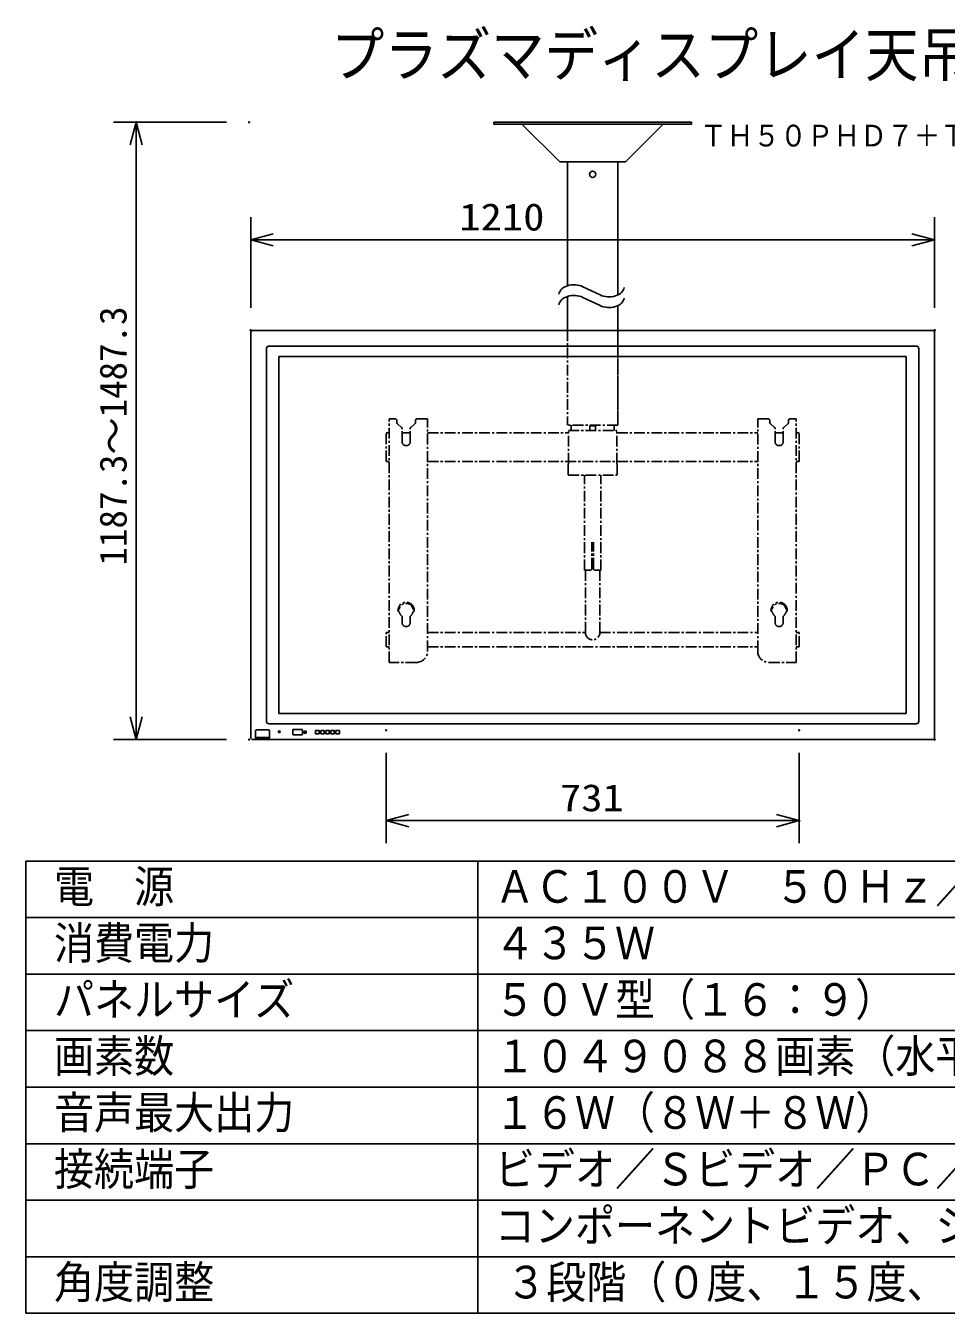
# Model space of a CAD drawing. Units: millimetres, scale not verified. Extents: x -62 to 63, y -57 to 57.
# Drawn here: x -62.5 to 18.9, y -56.5 to 57.4 of the extents above; entities that cross this region are included whole.
import ezdxf
from ezdxf.enums import TextEntityAlignment as Align

# ---------------------------------------------------------------- set-up
doc = ezdxf.new("R2010")
doc.units = ezdxf.units.MM
doc.header["$LTSCALE"] = 0.190332
doc.header["$PDMODE"] = 32
doc.header["$PDSIZE"] = 0.0952
doc.linetypes.add('CHAIN1', pattern=[8, 5, -1, 1, -1])
for name, color, linetype in [('0-0_MOJI1', 2, 'Continuous'), ('0-1_TOUROKU', 1, 'Continuous'), ('0-2_GAIKEI', 1, 'Continuous'), ('0-3_WAKU', 3, 'Continuous'), ('0-4_SUNPO', 3, 'Continuous'), ('0-5_DEFPOINTS', 7, 'Continuous')]:
    doc.layers.add(name, color=color, linetype=linetype)
doc.styles.add('ＭＳ ゴシック', font='')
doc.styles.get('ＭＳ ゴシック').set_extended_font_data('MS Gothic')

# ---------------------------------------------------------------- blocks, each defined once
blk = doc.blocks.new('_OPEN30')
at = {"layer": '0-4_SUNPO', "color": 7}
blk.add_line((0, 0), (-1, 0), dxfattribs=at)
blk.add_lwpolyline([(-1, 0.26795), (0, 0), (-1, -0.26795)], dxfattribs=at)

msp = doc.modelspace()

# ---------------------------------------------------------------- linework, layer by layer
at = {"layer": '0-2_GAIKEI', "color": 7}
for p, q in [((-3.5907, 48.8479), (-21.0907, 48.8479)), ((-21.0907, 48.8479), (-21.0907, 48.6879)), ((-21.0907, 48.6879), (-3.5907, 48.6879)), ((-18.5907, 48.6879), (-15.2507, 45.3479)), ((-9.4307, 45.3479), (-6.0907, 48.6879)), ((-3.5907, 48.8479), (-3.5907, 48.6879)), ((-15.2507, 45.3479), (-9.4307, 45.3479)), ((-14.5682, 45.3479), (-14.5682, 34.3845)), ((-10.1132, 45.3479), (-10.1132, 33.567)), ((-10.1132, 45.3242), (-10.1132, 33.567)), ((-10.1132, 45.3242), (-10.1132, 33.567)), ((-14.5682, 33.4412), (-14.5682, 30.444)), ((-10.1132, 32.6237), (-10.1132, 31.444)), ((-10.1132, 32.6237), (-10.1132, 30.444)), ((-42.5907, -5.556), (-42.5907, 30.244)), ((-42.3907, 30.444), (17.7093, 30.444)), ((17.9093, -5.556), (17.9093, 30.244)), ((-42.3907, -5.756), (17.7093, -5.756))]:
    msp.add_line(p, q, dxfattribs=at)
at = {"layer": '0-2_GAIKEI'}
for p, q in [((-11.6751, 33.57), (-13.2074, 34.302)), ((-11.6751, 32.6267), (-13.2074, 33.3587)), ((-41.2012, -4.1165), (-41.2012, 28.8044)), ((16.2698, 29.0544), (-40.9512, 29.0544)), ((16.5198, -4.1165), (16.5198, 28.8044)), ((-40.0907, -3.456), (-40.0907, 28.144)), ((15.4093, 28.144), (-40.0907, 28.144)), ((15.4093, -3.456), (15.4093, 28.144)), ((16.2698, -4.3665), (-40.9512, -4.3665)), ((15.4093, -3.456), (-40.0907, -3.456)), ((-42.1522, -5.6748), (-42.1522, -4.986)), ((-42.1522, -5.5747), (-40.9292, -5.5747)), ((-42.0722, -4.906), (-41.0092, -4.906)), ((-38.8632, -5.3035), (-38.8632, -4.8785)), ((-38.0432, -4.8535), (-38.8382, -4.8535)), ((-38.0432, -5.3285), (-38.8382, -5.3285)), ((-38.0182, -5.3035), (-38.0182, -4.8785)), ((-37.8493, -5.175), (-37.8493, -5.007)), ((-37.8493, -5.007), (-37.6813, -5.007)), ((-37.6813, -5.175), (-37.8493, -5.175)), ((-37.6813, -5.007), (-37.6813, -5.175)), ((-36.398, -5.241), (-36.398, -4.941)), ((-36.398, -4.941), (-36.098, -4.941)), ((-36.098, -5.241), (-36.398, -5.241)), ((-36.098, -4.941), (-36.098, -5.241)), ((-35.0463, -5.241), (-35.0463, -4.941)), ((-35.0463, -4.941), (-34.7463, -4.941)), ((-34.7463, -5.241), (-35.0463, -5.241)), ((-34.7463, -4.941), (-34.7463, -5.241))]:
    msp.add_line(p, q, dxfattribs=at)
at = {"layer": '0-2_GAIKEI', "linetype": 'CHAIN1'}
for p, q in [((-14.5682, 30.444), (-14.5682, 22.0512)), ((-10.1132, 30.444), (-10.1132, 22.0512)), ((-10.1132, 29.444), (-10.1132, 22.0512)), ((-30.3407, 1.069), (-30.3407, 22.619)), ((-29.8157, 22.619), (-30.3407, 22.619)), ((-29.6657, 22.2887), (-29.6657, 22.469)), ((-29.2441, 21.8639), (-29.6124, 22.174)), ((-29.1907, 20.569), (-29.1907, 21.7492)), ((-28.4907, 20.569), (-28.4907, 21.7492)), ((-28.0691, 22.174), (-28.4374, 21.8639)), ((-28.0157, 22.2887), (-28.0157, 22.469)), ((-26.9407, 22.619), (-27.8657, 22.619)), ((-26.9407, 2.069), (-26.9407, 22.619)), ((-10.1132, 22.0512), (-14.5682, 22.0512)), ((-14.2482, 21.594), (-14.2482, 22.0512)), ((-12.5907, 21.594), (-12.5907, 21.994)), ((-12.5907, 21.994), (-12.0907, 21.994)), ((-12.0907, 21.594), (-12.0907, 21.994)), ((-10.4332, 21.594), (-10.4332, 22.0512)), ((2.2593, 2.069), (2.2593, 22.619)), ((2.2593, 22.619), (3.1843, 22.619)), ((3.3343, 22.2887), (3.3343, 22.469)), ((3.3877, 22.174), (3.7559, 21.8639)), ((3.8093, 20.569), (3.8093, 21.7492)), ((4.5093, 20.569), (4.5093, 21.7492)), ((4.5627, 21.8639), (4.9309, 22.174)), ((4.9843, 22.2887), (4.9843, 22.469)), ((5.1343, 22.619), (5.6593, 22.619)), ((5.6593, 1.069), (5.6593, 22.619)), ((-30.6157, 21.389), (-30.3407, 21.389)), ((-30.6157, 18.849), (-30.6157, 21.389)), ((-29.1907, 21.389), (-28.4907, 21.389)), ((-26.9407, 21.389), (-14.4907, 21.389)), ((-14.4907, 21.594), (-10.1907, 21.594)), ((-14.4907, 18.644), (-14.4907, 21.594)), ((-10.1907, 18.644), (-10.1907, 21.594)), ((-10.1907, 21.389), (2.2593, 21.389)), ((3.8093, 21.389), (4.5093, 21.389)), ((5.9343, 21.389), (5.6593, 21.389)), ((5.9343, 18.849), (5.9343, 21.389)), ((-28.8157, 20.244), (-28.8657, 20.244)), ((4.1343, 20.244), (4.1843, 20.244)), ((-30.6157, 18.849), (-30.3407, 18.849)), ((-26.9407, 18.849), (2.2593, 18.849)), ((-14.5157, 18.619), (-14.4907, 18.644)), ((-14.5157, 17.669), (-14.5157, 18.619)), ((-10.1907, 18.644), (-10.1657, 18.619)), ((-10.1657, 17.669), (-10.1657, 18.619)), ((5.9343, 18.849), (5.6593, 18.849)), ((-14.5157, 17.669), (-14.4907, 17.644)), ((-14.4907, 17.644), (-10.1907, 17.644)), ((-13.0557, 9.219), (-13.0557, 17.644)), ((-11.6257, 9.219), (-11.6257, 17.644)), ((-10.1907, 17.644), (-10.1657, 17.669)), ((-12.4157, 9.369), (-12.4157, 11.719)), ((-12.2657, 9.369), (-12.2657, 11.719)), ((-13.0557, 9.219), (-12.5657, 9.219)), ((-12.9757, 3.704), (-12.9757, 9.219)), ((-12.1157, 9.219), (-11.6257, 9.219)), ((-11.7057, 3.704), (-11.7057, 9.219)), ((-29.4577, 5.7686), (-29.5565, 5.7846)), ((-28.2237, 5.7686), (-28.125, 5.7846)), ((3.5423, 5.7686), (3.4436, 5.7846)), ((4.7763, 5.7686), (4.875, 5.7846)), ((-29.1907, 4.569), (-29.1907, 5.1511)), ((-28.4907, 4.569), (-28.4907, 5.1511)), ((3.8093, 4.569), (3.8093, 5.1511)), ((4.5093, 4.569), (4.5093, 5.1511)), ((-30.6157, 3.704), (-30.3407, 3.704)), ((-30.6157, 2.434), (-30.6157, 3.704)), ((-28.8157, 4.244), (-28.8657, 4.244)), ((-26.9407, 3.704), (-12.9757, 3.704)), ((-11.7057, 3.704), (2.2593, 3.704)), ((4.1343, 4.244), (4.1843, 4.244)), ((5.9343, 3.704), (5.6593, 3.704)), ((5.9343, 2.434), (5.9343, 3.704)), ((-30.6157, 2.434), (-30.3407, 2.434)), ((-26.9407, 2.434), (2.2593, 2.434)), ((5.9343, 2.434), (5.6593, 2.434)), ((-27.9407, 1.069), (-30.3407, 1.069)), ((3.2593, 1.069), (5.6593, 1.069))]:
    msp.add_line(p, q, dxfattribs=at)
at = {"layer": '0-2_GAIKEI'}
msp.add_lwpolyline([(-42.1522, -5.6748), (-40.9292, -5.6748), (-40.9292, -4.986)], dxfattribs=at)
for points in [[(-36.8485, -4.941), (-36.5485, -4.941), (-36.5485, -5.241), (-36.8485, -5.241)], [(-35.9474, -4.941), (-35.6474, -4.941), (-35.6474, -5.241), (-35.9474, -5.241)], [(-35.4969, -4.941), (-35.1969, -4.941), (-35.1969, -5.241), (-35.4969, -5.241)]]:
    msp.add_lwpolyline(points, close=True, dxfattribs=at)
for centre, radius in [((-12.3407, 44.2492), 0.275), ((-40.0657, -5.066), 0.075)]:
    msp.add_circle(centre, radius, dxfattribs=at)
at = {"layer": '0-2_GAIKEI', "color": 7}
for centre, start, end in [((-42.3907, 30.244), 90, 180), ((17.7093, 30.244), 0, 90), ((-42.3907, -5.556), 180, 270), ((17.7093, -5.556), 270, 0)]:
    msp.add_arc(centre, 0.2, start, end, dxfattribs=at)
at = {"layer": '0-2_GAIKEI'}
for centre, radius, start, end in [((-40.9512, 28.8044), 0.25, 90, 180), ((16.2698, 28.8044), 0.25, 0, 90), ((-40.9512, -4.1165), 0.25, 180, 270), ((16.2698, -4.1165), 0.25, 270, 0), ((-42.0722, -4.986), 0.08, 90, 180), ((-41.0092, -4.986), 0.08, 0, 90), ((-38.8382, -4.8785), 0.025, 90, 180), ((-38.8382, -5.3035), 0.025, 180, 270), ((-38.0432, -4.8785), 0.025, 0, 90), ((-38.0432, -5.3035), 0.025, 270, 0)]:
    msp.add_arc(centre, radius, start, end, dxfattribs=at)
at = {"layer": '0-2_GAIKEI', "linetype": 'CHAIN1'}
for centre, radius, start, end in [((-29.8157, 22.469), 0.15, 0, 90), ((-29.5157, 22.2887), 0.15, 180, 229.89909), ((-29.3407, 21.7492), 0.15, 0, 49.89909), ((-28.3407, 21.7492), 0.15, 130.10091, 180), ((-28.1657, 22.2887), 0.15, 310.10091, 0), ((-27.8657, 22.469), 0.15, 90, 180), ((3.1843, 22.469), 0.15, 0, 90), ((3.4843, 22.2887), 0.15, 180, 229.89909), ((3.6593, 21.7492), 0.15, 0, 49.89909), ((4.6593, 21.7492), 0.15, 130.10091, 180), ((4.8343, 22.2887), 0.15, 310.10091, 0), ((5.1343, 22.469), 0.15, 90, 180), ((-28.8657, 20.569), 0.325, 180, 270), ((-28.8157, 20.569), 0.325, 270, 0), ((4.1343, 20.569), 0.325, 180, 270), ((4.1843, 20.569), 0.325, 270, 0), ((-12.5657, 9.369), 0.15, 270, 0), ((-12.1157, 9.369), 0.15, 180, 270), ((-29.4657, 5.669), 0.1, 85.41143, 274.58857), ((-28.8407, 5.669), 0.725, 9.17713, 170.82287), ((-28.8407, 5.669), 0.625, 9.17713, 170.82287), ((-28.2157, 5.669), 0.1, 265.41143, 94.58857), ((3.5343, 5.669), 0.1, 85.41143, 274.58857), ((4.1593, 5.669), 0.725, 9.17713, 170.82287), ((4.1593, 5.669), 0.625, 9.17713, 170.82287), ((4.7843, 5.669), 0.1, 265.41143, 94.58857), ((-28.8407, 5.669), 0.625, 189.17713, 235.9442), ((-28.8657, 4.569), 0.325, 180, 270), ((-28.8157, 4.569), 0.325, 270, 0), ((-28.8407, 5.669), 0.625, 304.0558, 350.82287), ((4.1593, 5.669), 0.625, 189.17713, 235.9442), ((4.1343, 4.569), 0.325, 180, 270), ((4.1843, 4.569), 0.325, 270, 0), ((4.1593, 5.669), 0.625, 304.0558, 350.82287), ((-12.3407, 3.704), 0.635, 180, 0), ((-27.9407, 2.069), 1, 270, 0), ((3.2593, 2.069), 1, 180, 270)]:
    msp.add_arc(centre, radius, start, end, dxfattribs=at)
at = {"layer": '0-2_GAIKEI'}
for centre, start_param, end_param in [((-13.9915, 33.5835), 0.94183783, 3.09076751), ((-10.8911, 34.2884), 4.08343048, 6.23236016), ((-13.9915, 32.6402), 0.94183783, 3.09076751), ((-10.8911, 33.3451), 4.08343048, 6.23236016)]:
    msp.add_ellipse(centre, major_axis=(1.3327, 0), ratio=0.666667, start_param=start_param, end_param=end_param, dxfattribs=at)
at = {"layer": '0-3_WAKU'}
for p, q in [((-44.7324, 48.8479), (-54.7325, 48.8479)), ((-52.7324, -3.756), (-52.7324, 46.8479)), ((-44.7324, -5.756), (-54.7325, -5.756))]:
    msp.add_line(p, q, dxfattribs=at)
at = {"layer": '0-3_WAKU', "color": 4}
for p, q in [((-62.493, -16.501), (62.507, -16.501)), ((-62.493, -16.501), (-62.493, -56.501)), ((-22.493, -16.501), (-22.493, -56.501)), ((62.507, -56.501), (-62.493, -56.501))]:
    msp.add_line(p, q, dxfattribs=at)
at = {"layer": '0-3_WAKU', "color": 1}
for p, q in [((-62.493, -21.501), (62.507, -21.501)), ((-62.493, -26.501), (62.507, -26.501)), ((-62.493, -31.501), (62.507, -31.501)), ((-62.493, -36.501), (62.507, -36.501)), ((-62.493, -41.501), (62.507, -41.501)), ((-62.493, -46.501), (62.507, -46.501)), ((62.507, -51.501), (-62.493, -51.501))]:
    msp.add_line(p, q, dxfattribs=at)
at = {"layer": '0-4_SUNPO'}
for p, q in [((-42.5907, 32.4437), (-42.5907, 40.4437)), ((17.9093, 32.4437), (17.9093, 40.4437)), ((-40.5907, 38.4437), (15.9093, 38.4437)), ((-30.6157, -6.9287), (-30.6157, -14.9287)), ((5.9343, -6.9287), (5.9343, -14.9287)), ((-28.6157, -12.9287), (3.9343, -12.9287))]:
    msp.add_line(p, q, dxfattribs=at)
at = {"layer": '0-4_SUNPO', "color": 7}
for p in [(-52.7324, 48.8479), (-42.7324, 48.8479), (17.9196, 30.444), (-42.7324, -5.756), (17.9196, -5.756)]:
    msp.add_point(p, dxfattribs=at)
at = {"layer": '0-5_DEFPOINTS'}
for p in [(17.9093, 38.4437), (-42.5907, 30.4437), (17.9093, 30.4437), (-30.6157, -4.9287), (5.9343, -4.9287), (5.9343, -12.9287)]:
    msp.add_point(p, dxfattribs=at)

# ---------------------------------------------------------------- block references
at = {"layer": '0-3_WAKU', "xscale": 2, "yscale": 2}
for p, rotation in [((-52.7324, 48.8479), 90), ((-52.7324, -5.756), 270)]:
    msp.add_blockref('_OPEN30', p, dxfattribs=dict(at, rotation=rotation))
at = {"layer": '0-4_SUNPO', "xscale": 2, "yscale": 2, "rotation": 180}
for p in [(-42.5907, 38.4437), (-30.6157, -12.9287)]:
    msp.add_blockref('_OPEN30', p, dxfattribs=at)
at = {"layer": '0-4_SUNPO', "xscale": 2, "yscale": 2}
for p in [(17.9093, 38.4437), (5.9343, -12.9287)]:
    msp.add_blockref('_OPEN30', p, dxfattribs=at)

# ---------------------------------------------------------------- texts
at = {"layer": '0-0_MOJI1', "style": 'ＭＳ ゴシック', "width": 0.9}
for s, height, p in [('プラズマディスプレイ天吊り金具付', 3.849, (-35.493, 51.7588)), ('電  源', 2.886, (-59.993, -21.0561)), ('ＡＣ１００Ｖ\u3000５０Ｈｚ／６０Ｈｚ', 2.886, (-20.993, -21.0561)), ('消費電力', 2.886, (-59.993, -26.0561)), ('４３５Ｗ', 2.886, (-20.993, -26.0561)), ('パネルサイズ', 2.886, (-59.993, -31.0561)), ('５０Ｖ型（１６：９）', 2.886, (-20.993, -31.0561)), ('画素数', 2.886, (-59.993, -36.0561)), ('１０４９０８８画素（水平１３６６×垂直７６８）', 2.886, (-20.993, -36.0561)), ('音声最大出力', 2.886, (-59.993, -41.0561)), ('１６Ｗ（８Ｗ＋８Ｗ）', 2.886, (-20.993, -41.0561)), ('接続端子', 2.886, (-59.993, -46.0561)), ('ビデオ／Ｓビデオ／ＰＣ／外部スピーカ', 2.886, (-20.993, -46.0561)), ('コンポーネントビデオ、シリアル', 2.886, (-20.993, -51.0561)), ('角度調整', 2.886, (-59.993, -56.0561)), ('３段階（０度、１５度、３０度）', 2.886, (-19.993, -56.0561))]:
    msp.add_text(s, height=height, dxfattribs=at).set_placement(p, align=Align.BOTTOM_LEFT)
at = {"layer": '0-1_TOUROKU', "style": 'ＭＳ ゴシック', "width": 0.9}
msp.add_text('ＴＨ５０ＰＨＤ７＋ＴＹＣＥ４２ＰＳ７', height=1.924, dxfattribs=at).set_placement((-2.8459, 46.1289), align=Align.BOTTOM_LEFT)
at = {"layer": '0-3_WAKU', "style": 'ＭＳ ゴシック'}
msp.add_text('1187.3～1487.3', height=2.406, rotation=90, dxfattribs=at).set_placement((-52.842, 9.6365), align=Align.BOTTOM_LEFT)
at = {"layer": '0-4_SUNPO', "style": 'ＭＳ ゴシック', "width": 1.15}
for s, p in [('1210', (-24.1319, 38.5533)), ('731', (-15.2279, -12.8192))]:
    msp.add_text(s, height=2.406, dxfattribs=at).set_placement(p, align=Align.BOTTOM_LEFT)

doc.saveas('drawing.dxf')
